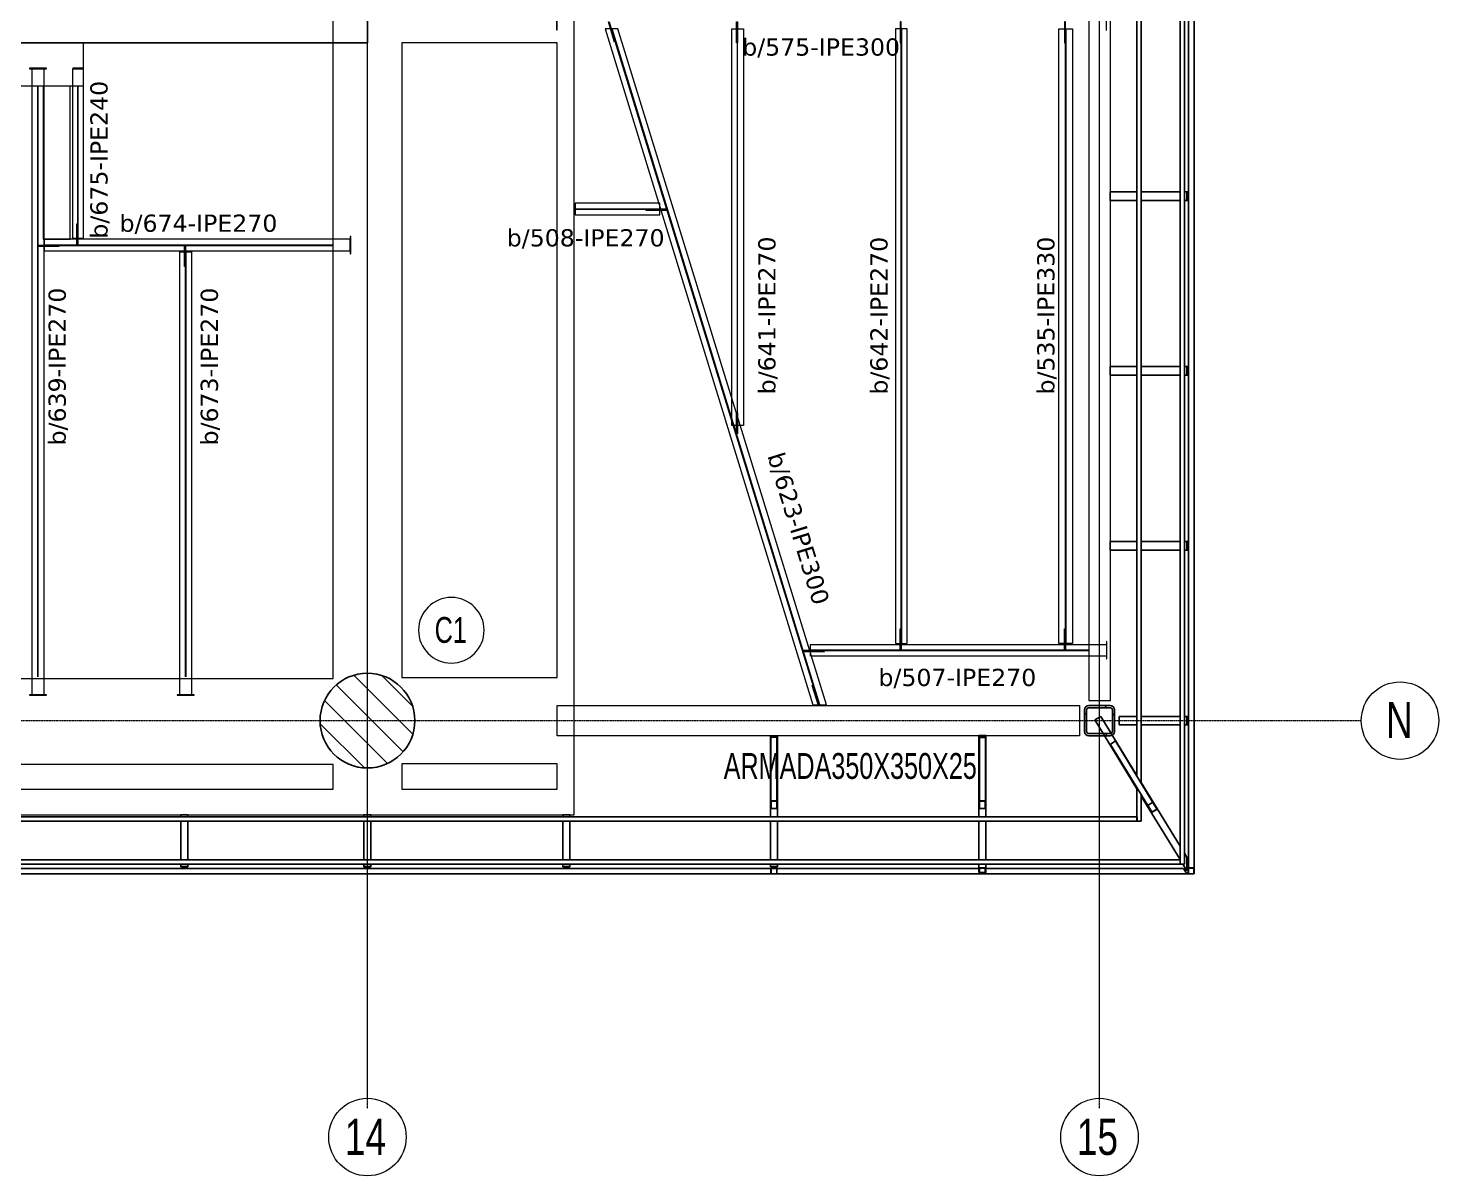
# Model space of a CAD drawing. Header units: millimetres. Extents: x -900 to 75397, y -21218 to 30654.
# Drawn here: x 59019 to 75397, y -5286 to 8042 of the extents above; entities that cross this region are included whole.
import ezdxf

# ---------------------------------------------------------------- set-up
doc = ezdxf.new("R2010")
doc.units = ezdxf.units.MM
doc.header["$LTSCALE"] = 0.9
doc.linetypes.add('Grid Line', pattern=[3.33375, 1.905, -0.47625, 0.47625, -0.47625])
for name, color, linetype, lineweight in [('0-3', 250, 'Continuous', 5), ('A_ALMA', 255, 'Continuous', 5), ('E_COLUMNAS', 1, 'Continuous', 18), ('E_COLUMNAS-1', 254, 'Continuous', 25), ('E_COLUMNAS-2', 1, 'Continuous', 9), ('E_COLUMNAS-3', 1, 'Continuous', 35), ('E_COLUMNAS-4', 1, 'Continuous', 25), ('E_EJES', 8, 'Continuous', 9), ('E_EJES-1', 8, 'Grid Line', 9), ('E_MUROS-1', 2, 'Continuous', 25), ('E_TEXTO', 3, 'Continuous', 9), ('E_VIGAS', 5, 'Continuous', 9), ('E_VIGAS-1', 5, 'Continuous', 25), ('E_VIGAS-2', 1, 'Continuous', 25), ('P-PLATINA', 6, 'Continuous', 15), ('S-COLS-HDLN-1', 52, 'Continuous', 9), ('VIGAS_HCB', 253, 'Continuous', 15)]:
    doc.layers.add(name, color=color, linetype=linetype, lineweight=lineweight)
doc.styles.add('Arial Narrow', font='', dxfattribs={"width": 0.85, "height": 0.3})
doc.styles.add('Swis721 LtCn BT', font='swisscl.ttf', dxfattribs={"height": 0.42})
doc.styles.add('VERDANA', font='verdana.ttf')
doc.styles.get('Arial Narrow').set_extended_font_data('Arial Narrow')

# ---------------------------------------------------------------- blocks, each defined once
blk = doc.blocks.new('EST_SFM_VIGA-METALICA-SECCION-C - EST_SFM_VIGA-METALICA-UPN100-1529792-PLANTA DE PISO 14 N_E_ _56_55m')
at = {"layer": 'E_VIGAS-2'}
for p, q in [((13.831, 0.032), (-13.129, 0.032)), ((14.268, 0.032), (13.965, 0.032)), ((14.269, 0.032), (14.269, -0.018)), ((-13.047, -0.018), (13.749, -0.018)), ((13.882, -0.018), (14.269, -0.018))]:
    blk.add_line(p, q, dxfattribs=at)
blk = doc.blocks.new('EST_SFM_VIGA-METALICA-SECCION-C - EST_SFM_VIGA-METALICA-UPN100-1530878-PLANTA DE PISO 14 N_E_ _56_55m')
at = {"layer": 'E_VIGAS-2'}
for p, q in [((14.54, 0.018), (-14.294, 0.018)), ((14.54, 0.018), (14.54, -0.032)), ((-14.294, -0.032), (14.54, -0.032))]:
    blk.add_line(p, q, dxfattribs=at)
blk = doc.blocks.new('EST_SFM_VIGA-METALICA-SECCION-C - EST_SFM_VIGA-METALICA-UPN160-1529890-PLANTA DE PISO 14 N_E_ _56_55m')
at = {"layer": 'E_VIGAS-1'}
for p, q in [((14.442, 0.018), (-14.49, 0.018)), ((14.506, 0.018), (14.5, 0.018)), ((14.506, 0.018), (14.506, 0.013)), ((-14.485, -0.047), (14.437, -0.047)), ((14.438, -0.047), (14.504, -0.047))]:
    blk.add_line(p, q, dxfattribs=at)
blk = doc.blocks.new('EST_SFM_VIGA-METALICA-SECCION-C - EST_SFM_VIGA-METALICA-UPN100-1527742-PLANTA DE PISO 14 N_E_ _56_55m')
at = {"layer": 'E_VIGAS-2'}
for p, q in [((34.044, 0.018), (-34.827, 0.018)), ((34.044, 0.018), (34.044, -0.032)), ((-34.827, -0.032), (34.044, -0.032))]:
    blk.add_line(p, q, dxfattribs=at)
blk = doc.blocks.new('EST_SFM_VIGA-METALICA-SECCION-C - EST_SFM_VIGA-METALICA-UPN100-1527772-PLANTA DE PISO 14 N_E_ _56_55m')
at = {"layer": 'E_VIGAS-2'}
for p, q in [((34.942, 0.032), (-34.929, 0.032)), ((34.942, 0.032), (34.942, -0.018)), ((-34.929, -0.018), (34.942, -0.018))]:
    blk.add_line(p, q, dxfattribs=at)
blk = doc.blocks.new('EST_SCM_COLUMNA-METALICA-SECCION-CUADRADA - EST_SCM_COLUMNA-TUBULAR-CUADRADA_PTEØ_70x70 e_3mm-1588002-PLANTA DE PISO 14 N_E_ _56_55m')
at = {"layer": 'E_COLUMNAS-1'}
for p, q in [((-0.035, 0.029), (-0.035, -0.029)), ((-0.032, -0.029), (-0.032, 0.029)), ((0.029, 0.035), (-0.029, 0.035)), ((-0.029, 0.032), (0.029, 0.032)), ((0.032, 0.029), (0.032, -0.029)), ((0.035, -0.029), (0.035, 0.029)), ((0.029, -0.032), (-0.029, -0.032)), ((-0.029, -0.035), (0.029, -0.035))]:
    blk.add_line(p, q, dxfattribs=at)
for centre, radius, start, end in [((-0.029, 0.029), 0.006, 90, 180), ((-0.029, 0.029), 0.003, 90, 180), ((0.029, 0.029), 0.006, 360, 90), ((0.029, 0.029), 0.003, 0, 90), ((-0.029, -0.029), 0.006, 180, 270), ((-0.029, -0.029), 0.003, 180, 270), ((0.029, -0.029), 0.006, 270, 360), ((0.029, -0.029), 0.003, 270, 360), ((0.029, -0.029), 0.006, 280, 360), ((0.029, -0.029), 0.003, 300, 360)]:
    blk.add_arc(centre, radius, start, end, dxfattribs=at)
blk = doc.blocks.new('EST_SCM_COLUMNA-METALICA-SECCION-CUADRADA - EST_SCM_COLUMNA-TUBULAR-CUADRADA_PTEØ_70x70 e_3mm-V32-PLANTA DE PISO 14 N_E_ _56_55m')
at = {"layer": 'E_COLUMNAS-1'}
for p, q in [((-0.035, 0.029), (-0.035, -0.029)), ((-0.032, -0.029), (-0.032, 0.029)), ((0.029, 0.035), (-0.029, 0.035)), ((-0.029, 0.032), (0.029, 0.032)), ((0.032, 0.029), (0.032, -0.029)), ((0.035, -0.029), (0.035, 0.029)), ((0.029, -0.032), (-0.029, -0.032)), ((-0.029, -0.035), (0.029, -0.035))]:
    blk.add_line(p, q, dxfattribs=at)
for centre, radius, start, end in [((-0.029, 0.029), 0.006, 90, 180), ((-0.029, 0.029), 0.003, 90, 180), ((0.029, 0.029), 0.006, 360, 90), ((0.029, 0.029), 0.003, 0, 90), ((-0.029, -0.029), 0.006, 180, 270), ((-0.029, -0.029), 0.006, 190, 270), ((-0.029, -0.029), 0.003, 180, 270), ((-0.029, -0.029), 0.003, 210, 270), ((0.029, -0.029), 0.006, 270, 360), ((0.029, -0.029), 0.003, 270, 360), ((0.029, -0.029), 0.006, 270, 350), ((0.029, -0.029), 0.003, 270, 330)]:
    blk.add_arc(centre, radius, start, end, dxfattribs=at)
blk = doc.blocks.new('EST_SCM_COLUMNA-METALICA-SECCION-CUADRADA - EST_SCM_COLUMNA-TUBULAR-CUADRADA_PTEØ_70x70 e_3mm-V37-PLANTA DE PISO 14 N_E_ _56_55m')
at = {"layer": 'E_COLUMNAS-2'}
h = blk.add_hatch(dxfattribs=at)
h.set_pattern_fill('FP_5', color=256, style=0, pattern_type=2)
h.set_pattern_definition([(315, (-7.522, 138.917), (0.15909903, 0.15909903), [])])
h.paths.add_polyline_path([(-0.029, 0.035), (-0.033, 0.033), (-0.035, 0.029), (-0.031, 0.031)])
h.paths.add_polyline_path([(0.029, 0.035), (-0.029, 0.035), (-0.029, 0.032), (0.029, 0.032)])
h.paths.add_polyline_path([(0.029, 0.035), (0.031, 0.031), (0.035, 0.029), (0.033, 0.033)])
h.paths.add_polyline_path([(0.035, -0.029), (0.031, -0.031), (0.029, -0.035), (0.033, -0.033)])
h.paths.add_polyline_path([(0.035, 0.029), (0.032, 0.029), (0.032, -0.029), (0.035, -0.029)])
h.paths.add_polyline_path([(-0.035, -0.029), (-0.033, -0.033), (-0.029, -0.035), (-0.031, -0.031)])
h.paths.add_polyline_path([(-0.035, 0.029), (-0.035, -0.029), (-0.032, -0.029), (-0.032, 0.029)])
h.paths.add_polyline_path([(0.029, -0.032), (-0.029, -0.032), (-0.029, -0.035), (0.029, -0.035)])
at = {"layer": 'E_COLUMNAS-1'}
for p, q in [((-0.035, 0.029), (-0.035, -0.029)), ((-0.032, -0.029), (-0.032, 0.029)), ((0.029, 0.035), (-0.029, 0.035)), ((-0.029, 0.032), (0.029, 0.032)), ((0.032, 0.029), (0.032, -0.029)), ((0.035, -0.029), (0.035, 0.029)), ((0.029, -0.032), (-0.029, -0.032)), ((-0.029, -0.035), (0.029, -0.035))]:
    blk.add_line(p, q, dxfattribs=at)
for centre, radius, start, end in [((-0.029, 0.029), 0.006, 90, 180), ((-0.029, 0.029), 0.003, 90, 180), ((0.029, 0.029), 0.006, 360, 90), ((0.029, 0.029), 0.003, 0, 90), ((-0.029, -0.029), 0.006, 180, 270), ((-0.029, -0.029), 0.003, 180, 270), ((0.029, -0.029), 0.006, 270, 360), ((0.029, -0.029), 0.003, 270, 360)]:
    blk.add_arc(centre, radius, start, end, dxfattribs=at)
blk = doc.blocks.new('DCTIB_CNI_EST_MOD-1A-FAC_0001_rvt-2-PLANTA DE PISO 14 N_E_ _56_55m')
at = {"layer": 'E_COLUMNAS-1'}
for centre, radius, start, end in [((-9.971, 138.946), 0.006, 90, 170), ((-9.971, 138.946), 0.006, 90, 170), ((-9.971, 138.946), 0.003, 90, 150), ((-9.971, 138.946), 0.003, 90, 150), ((-9.913, 138.946), 0.006, 10, 90), ((-9.913, 138.946), 0.006, 10, 90), ((-9.913, 138.946), 0.003, 30, 90), ((-9.913, 138.946), 0.003, 30, 90), ((-5.128, 138.946), 0.006, 100, 180), ((-5.128, 138.946), 0.006, 100, 180), ((-5.128, 138.946), 0.003, 120, 180), ((-5.128, 138.946), 0.003, 120, 180)]:
    blk.add_arc(centre, radius, start, end, dxfattribs=at)
at = {"layer": 'E_VIGAS-1'}
for p, q in [((-6.037, 146.704), (-6.037, 146.804)), ((-5.727, 146.804), (-6.037, 146.804)), ((-5.227, 146.804), (-5.677, 146.804)), ((-5.149, 146.804), (-5.177, 146.804)), ((-5.149, 146.804), (-5.149, 146.704)), ((-5.149, 146.704), (-5.149, 146.804)), ((-5.149, 146.804), (-5.148, 146.804)), ((-5.148, 146.804), (-5.148, 146.767)), ((-5.129, 146.804), (-5.148, 146.804)), ((-5.148, 146.757), (-5.143, 146.757)), ((-5.143, 146.757), (-5.148, 146.757)), ((-5.148, 146.757), (-5.143, 146.757)), ((-5.143, 146.752), (-5.148, 146.752)), ((-5.143, 146.752), (-5.148, 146.752)), ((-5.148, 146.752), (-5.143, 146.752)), ((-5.143, 146.757), (-5.129, 146.757)), ((-5.129, 146.752), (-5.143, 146.752)), ((-5.727, 146.704), (-6.037, 146.704)), ((-5.227, 146.704), (-5.677, 146.704)), ((-5.149, 146.704), (-5.177, 146.704)), ((-5.148, 146.704), (-5.149, 146.704)), ((-5.148, 146.742), (-5.148, 146.704)), ((-5.148, 146.704), (-5.129, 146.704)), ((-6.038, 144.674), (-6.038, 144.774)), ((-6.038, 144.774), (-5.727, 144.774)), ((-6.038, 144.674), (-5.727, 144.674)), ((-5.677, 144.774), (-5.227, 144.774)), ((-5.677, 144.674), (-5.227, 144.674)), ((-5.177, 144.774), (-5.149, 144.774)), ((-5.177, 144.674), (-5.149, 144.674)), ((-5.149, 144.774), (-5.149, 144.674)), ((-5.149, 144.774), (-5.148, 144.774)), ((-5.149, 144.674), (-5.149, 144.774)), ((-5.148, 144.674), (-5.149, 144.674)), ((-5.129, 144.774), (-5.148, 144.774)), ((-5.148, 144.774), (-5.148, 144.736)), ((-5.148, 144.726), (-5.143, 144.726)), ((-5.143, 144.726), (-5.148, 144.726)), ((-5.148, 144.726), (-5.143, 144.726)), ((-5.143, 144.721), (-5.148, 144.721)), ((-5.143, 144.721), (-5.148, 144.721)), ((-5.148, 144.721), (-5.143, 144.721)), ((-5.148, 144.711), (-5.148, 144.674)), ((-5.148, 144.674), (-5.129, 144.674)), ((-5.143, 144.726), (-5.129, 144.726)), ((-5.129, 144.721), (-5.143, 144.721)), ((-6.037, 142.643), (-6.037, 142.743)), ((-5.727, 142.743), (-6.037, 142.743)), ((-5.227, 142.743), (-5.677, 142.743)), ((-5.149, 142.743), (-5.177, 142.743)), ((-5.149, 142.743), (-5.149, 142.643)), ((-5.149, 142.643), (-5.149, 142.743)), ((-5.149, 142.743), (-5.148, 142.743)), ((-5.148, 142.743), (-5.148, 142.706)), ((-5.129, 142.743), (-5.148, 142.743)), ((-5.148, 142.696), (-5.143, 142.696)), ((-5.143, 142.696), (-5.148, 142.696)), ((-5.148, 142.696), (-5.143, 142.696)), ((-5.143, 142.69), (-5.148, 142.69)), ((-5.143, 142.69), (-5.148, 142.69)), ((-5.148, 142.69), (-5.143, 142.69)), ((-5.148, 142.68), (-5.148, 142.643)), ((-5.143, 142.696), (-5.129, 142.696)), ((-5.129, 142.69), (-5.143, 142.69)), ((-5.727, 142.643), (-6.037, 142.643)), ((-5.227, 142.643), (-5.677, 142.643)), ((-5.149, 142.643), (-5.177, 142.643)), ((-5.148, 142.643), (-5.149, 142.643)), ((-5.148, 142.643), (-5.129, 142.643)), ((-6.215, 140.67), (-6.145, 140.712)), ((-6.145, 140.712), (-5.727, 140.027)), ((-5.934, 140.612), (-5.934, 140.712)), ((-5.934, 140.712), (-5.727, 140.712)), ((-5.677, 140.712), (-5.227, 140.712)), ((-5.177, 140.712), (-5.149, 140.712)), ((-5.149, 140.712), (-5.149, 140.612)), ((-5.149, 140.712), (-5.148, 140.712)), ((-5.149, 140.612), (-5.149, 140.712)), ((-5.129, 140.712), (-5.148, 140.712)), ((-5.148, 140.712), (-5.148, 140.675)), ((-6.215, 140.67), (-5.727, 139.869)), ((-5.934, 140.612), (-5.727, 140.612)), ((-5.677, 140.612), (-5.227, 140.612)), ((-5.177, 140.612), (-5.149, 140.612)), ((-5.148, 140.612), (-5.149, 140.612)), ((-5.148, 140.665), (-5.143, 140.665)), ((-5.143, 140.665), (-5.148, 140.665)), ((-5.148, 140.665), (-5.143, 140.665)), ((-5.143, 140.66), (-5.148, 140.66)), ((-5.143, 140.66), (-5.148, 140.66)), ((-5.148, 140.66), (-5.143, 140.66)), ((-5.148, 140.65), (-5.148, 140.612)), ((-5.148, 140.612), (-5.129, 140.612)), ((-5.143, 140.665), (-5.129, 140.665)), ((-5.129, 140.66), (-5.143, 140.66)), ((-9.983, 140.487), (-9.901, 140.487)), ((-9.983, 140.487), (-9.983, 139.545)), ((-9.977, 140.468), (-9.977, 139.727)), ((-9.91, 140.472), (-9.974, 140.472)), ((-9.907, 139.727), (-9.907, 140.468)), ((-9.901, 140.487), (-9.901, 139.545)), ((-7.563, 140.488), (-7.535, 140.488)), ((-7.563, 140.487), (-7.481, 140.487)), ((-7.563, 139.545), (-7.563, 140.487)), ((-7.557, 140.464), (-7.557, 139.727)), ((-7.49, 140.468), (-7.554, 140.468)), ((-7.525, 140.488), (-7.525, 140.487)), ((-7.519, 140.488), (-7.525, 140.488)), ((-7.52, 140.487), (-7.52, 140.488)), ((-7.509, 140.488), (-7.481, 140.488)), ((-7.487, 139.727), (-7.487, 140.464)), ((-7.481, 139.545), (-7.481, 140.487)), ((-6.034, 140.384), (-5.602, 139.675)), ((-5.979, 140.423), (-6.033, 140.389)), ((-5.542, 139.711), (-5.974, 140.421)), ((-5.677, 139.944), (-5.227, 139.206)), ((-9.977, 139.727), (-9.977, 139.645)), ((-9.976, 139.731), (-9.976, 139.727)), ((-9.976, 139.645), (-9.976, 139.727)), ((-9.91, 139.731), (-9.974, 139.731)), ((-9.974, 139.729), (-9.91, 139.729)), ((-9.909, 139.727), (-9.909, 139.731)), ((-9.909, 139.727), (-9.909, 139.645)), ((-9.907, 139.645), (-9.907, 139.727)), ((-7.557, 139.727), (-7.557, 139.645)), ((-7.556, 139.731), (-7.556, 139.727)), ((-7.556, 139.645), (-7.556, 139.727)), ((-7.49, 139.731), (-7.554, 139.731)), ((-7.554, 139.729), (-7.49, 139.729)), ((-7.489, 139.727), (-7.489, 139.731)), ((-7.489, 139.727), (-7.489, 139.645)), ((-7.487, 139.645), (-7.487, 139.727)), ((-5.677, 139.787), (-5.227, 139.048)), ((-5.547, 139.713), (-5.601, 139.68)), ((-5.6, 139.678), (-5.545, 139.712)), ((-5.543, 139.711), (-5.545, 139.714)), ((-5.543, 139.711), (-5.498, 139.637)), ((-5.497, 139.637), (-5.542, 139.711)), ((-16.828, 139.567), (-16.746, 139.567)), ((-16.828, 139.567), (-16.828, 139.545)), ((-16.746, 139.567), (-16.746, 139.545)), ((-14.703, 139.567), (-14.621, 139.567)), ((-14.703, 139.567), (-14.703, 139.545)), ((-14.621, 139.567), (-14.621, 139.545)), ((-12.393, 139.567), (-12.311, 139.567)), ((-12.393, 139.545), (-12.393, 139.567)), ((-12.311, 139.545), (-12.311, 139.567)), ((-9.976, 139.652), (-9.976, 139.645)), ((-9.91, 139.643), (-9.974, 139.643)), ((-9.974, 139.641), (-9.91, 139.641)), ((-9.909, 139.645), (-9.909, 139.652)), ((-7.556, 139.652), (-7.556, 139.645)), ((-7.49, 139.643), (-7.554, 139.643)), ((-7.554, 139.641), (-7.49, 139.641)), ((-7.489, 139.645), (-7.489, 139.652)), ((-5.602, 139.679), (-5.6, 139.676)), ((-5.602, 139.675), (-5.556, 139.601)), ((-5.555, 139.602), (-5.6, 139.676)), ((-5.56, 139.609), (-5.555, 139.602)), ((-5.498, 139.634), (-5.553, 139.601)), ((-5.552, 139.599), (-5.497, 139.632)), ((-5.498, 139.637), (-5.502, 139.644)), ((-16.828, 139.495), (-16.828, 139.045)), ((-16.746, 139.495), (-16.746, 139.045)), ((-14.703, 139.495), (-14.703, 139.045)), ((-14.621, 139.495), (-14.621, 139.045)), ((-12.393, 139.045), (-12.393, 139.495)), ((-12.311, 139.045), (-12.311, 139.495)), ((-9.983, 139.495), (-9.983, 139.045)), ((-9.901, 139.495), (-9.901, 139.045)), ((-7.563, 139.045), (-7.563, 139.495)), ((-7.481, 139.045), (-7.481, 139.495)), ((-5.177, 139.124), (-5.149, 139.078)), ((-5.149, 138.92), (-5.149, 139.078)), ((-5.148, 139.076), (-5.148, 139.023)), ((-5.129, 139.033), (-5.148, 139.065)), ((-9.977, 138.947), (-70.348, 138.947)), ((-16.828, 138.995), (-16.828, 138.967)), ((-16.828, 138.967), (-16.746, 138.967)), ((-16.828, 138.966), (-16.828, 138.967)), ((-16.8, 138.966), (-16.828, 138.966)), ((-16.79, 138.961), (-16.79, 138.966)), ((-16.79, 138.947), (-16.79, 138.961)), ((-16.785, 138.966), (-16.785, 138.961)), ((-16.785, 138.961), (-16.785, 138.947)), ((-16.746, 138.966), (-16.774, 138.966)), ((-16.746, 138.995), (-16.746, 138.967)), ((-16.746, 138.967), (-16.746, 138.966)), ((-14.703, 138.995), (-14.703, 138.967)), ((-14.621, 138.967), (-14.703, 138.967)), ((-14.703, 138.967), (-14.621, 138.967)), ((-14.703, 138.966), (-14.703, 138.967)), ((-14.675, 138.966), (-14.703, 138.966)), ((-14.665, 138.961), (-14.665, 138.966)), ((-14.665, 138.947), (-14.665, 138.961)), ((-14.66, 138.966), (-14.66, 138.961)), ((-14.66, 138.961), (-14.66, 138.947)), ((-14.621, 138.966), (-14.649, 138.966)), ((-14.621, 138.995), (-14.621, 138.967)), ((-14.621, 138.967), (-14.621, 138.966)), ((-12.393, 138.967), (-12.393, 138.995)), ((-12.311, 138.967), (-12.393, 138.967)), ((-12.393, 138.966), (-12.393, 138.967)), ((-12.393, 138.967), (-12.311, 138.967)), ((-12.365, 138.966), (-12.393, 138.966)), ((-12.355, 138.961), (-12.355, 138.966)), ((-12.355, 138.947), (-12.355, 138.961)), ((-12.35, 138.966), (-12.35, 138.961)), ((-12.35, 138.961), (-12.35, 138.947)), ((-12.311, 138.966), (-12.339, 138.966)), ((-12.311, 138.967), (-12.311, 138.995)), ((-12.311, 138.967), (-12.311, 138.966)), ((-9.983, 138.995), (-9.983, 138.967)), ((-9.901, 138.967), (-9.983, 138.967)), ((-9.983, 138.967), (-9.901, 138.967)), ((-9.983, 138.966), (-9.983, 138.967)), ((-9.955, 138.966), (-9.983, 138.966)), ((-9.909, 138.947), (-9.975, 138.947)), ((-9.945, 138.961), (-9.945, 138.966)), ((-9.945, 138.952), (-9.945, 138.961)), ((-9.945, 138.947), (-9.945, 138.949)), ((-9.94, 138.966), (-9.94, 138.961)), ((-9.94, 138.961), (-9.94, 138.952)), ((-9.94, 138.949), (-9.94, 138.947)), ((-9.901, 138.966), (-9.929, 138.966)), ((-7.563, 138.947), (-9.908, 138.947)), ((-9.901, 138.995), (-9.901, 138.967)), ((-9.901, 138.967), (-9.901, 138.966)), ((-7.563, 138.9), (-7.563, 138.995)), ((-7.557, 138.9), (-7.563, 138.9)), ((-7.49, 138.9), (-7.554, 138.9)), ((-7.481, 138.9), (-7.487, 138.9)), ((-7.481, 138.9), (-7.481, 138.995)), ((-5.188, 138.947), (-7.481, 138.947)), ((-5.194, 138.995), (-5.149, 138.92)), ((-5.149, 138.882), (-5.188, 138.947)), ((-5.153, 138.889), (-5.134, 138.889)), ((-5.148, 138.972), (-5.148, 138.919)), ((-5.146, 138.999), (-5.143, 138.994)), ((-5.143, 138.984), (-5.146, 138.99)), ((-5.131, 138.889), (-5.129, 138.889)), ((-70.353, 138.882), (-9.971, 138.882)), ((-9.913, 138.882), (-7.551, 138.882)), ((-7.493, 138.882), (-5.149, 138.882)), ((-5.129, 138.882), (-5.149, 138.882))]:
    blk.add_line(p, q, dxfattribs=at)
at = {"layer": 'E_VIGAS-1', "flags": 128}
for points in [[(-9.974, 140.472), (-9.975, 140.471), (-9.975, 140.471), (-9.976, 140.471), (-9.976, 140.47), (-9.977, 140.469), (-9.977, 140.469), (-9.977, 140.468)], [(-9.907, 140.468), (-9.907, 140.469), (-9.907, 140.469), (-9.908, 140.47), (-9.908, 140.471), (-9.909, 140.471), (-9.909, 140.471), (-9.91, 140.472)], [(-7.554, 140.468), (-7.555, 140.467), (-7.555, 140.467), (-7.556, 140.467), (-7.556, 140.466), (-7.557, 140.465), (-7.557, 140.465), (-7.557, 140.464)], [(-7.487, 140.464), (-7.487, 140.465), (-7.487, 140.465), (-7.488, 140.466), (-7.488, 140.467), (-7.489, 140.467), (-7.489, 140.467), (-7.49, 140.468)], [(-6.034, 140.384), (-6.034, 140.385), (-6.034, 140.386), (-6.034, 140.387), (-6.034, 140.388), (-6.034, 140.388), (-6.034, 140.389), (-6.033, 140.389)], [(-5.979, 140.423), (-5.978, 140.423), (-5.977, 140.423), (-5.977, 140.423), (-5.976, 140.423), (-5.975, 140.422), (-5.974, 140.422), (-5.974, 140.421)], [(-9.974, 139.731), (-9.975, 139.731), (-9.975, 139.731), (-9.976, 139.73), (-9.976, 139.73), (-9.977, 139.729), (-9.977, 139.728), (-9.977, 139.727)], [(-9.976, 139.727), (-9.976, 139.728), (-9.975, 139.728), (-9.975, 139.728), (-9.975, 139.729), (-9.975, 139.729), (-9.974, 139.729), (-9.974, 139.729)], [(-9.907, 139.727), (-9.907, 139.728), (-9.907, 139.729), (-9.908, 139.73), (-9.908, 139.73), (-9.909, 139.731), (-9.909, 139.731), (-9.91, 139.731)], [(-9.91, 139.729), (-9.91, 139.729), (-9.909, 139.729), (-9.909, 139.729), (-9.909, 139.728), (-9.909, 139.728), (-9.909, 139.728), (-9.909, 139.727)], [(-7.554, 139.731), (-7.555, 139.731), (-7.555, 139.731), (-7.556, 139.73), (-7.556, 139.73), (-7.557, 139.729), (-7.557, 139.728), (-7.557, 139.727)], [(-7.556, 139.727), (-7.556, 139.728), (-7.555, 139.728), (-7.555, 139.728), (-7.555, 139.729), (-7.555, 139.729), (-7.554, 139.729), (-7.554, 139.729)], [(-7.487, 139.727), (-7.487, 139.728), (-7.487, 139.729), (-7.488, 139.73), (-7.488, 139.73), (-7.489, 139.731), (-7.489, 139.731), (-7.49, 139.731)], [(-7.49, 139.729), (-7.49, 139.729), (-7.489, 139.729), (-7.489, 139.729), (-7.489, 139.728), (-7.489, 139.728), (-7.489, 139.728), (-7.489, 139.727)], [(-5.542, 139.711), (-5.542, 139.712), (-5.543, 139.713), (-5.544, 139.713), (-5.544, 139.714), (-5.545, 139.714), (-5.546, 139.714), (-5.547, 139.713)], [(-5.545, 139.712), (-5.545, 139.712), (-5.545, 139.712), (-5.544, 139.712), (-5.544, 139.712), (-5.544, 139.711), (-5.543, 139.711), (-5.543, 139.711)], [(-9.977, 139.645), (-9.977, 139.644), (-9.977, 139.643), (-9.976, 139.642), (-9.976, 139.641), (-9.975, 139.641), (-9.975, 139.641), (-9.974, 139.641)], [(-9.974, 139.643), (-9.974, 139.643), (-9.975, 139.643), (-9.975, 139.643), (-9.975, 139.643), (-9.975, 139.644), (-9.976, 139.644), (-9.976, 139.645)], [(-9.91, 139.641), (-9.909, 139.641), (-9.909, 139.641), (-9.908, 139.641), (-9.908, 139.642), (-9.907, 139.643), (-9.907, 139.644), (-9.907, 139.645)], [(-9.909, 139.645), (-9.909, 139.644), (-9.909, 139.644), (-9.909, 139.643), (-9.909, 139.643), (-9.909, 139.643), (-9.91, 139.643), (-9.91, 139.643)], [(-7.557, 139.645), (-7.557, 139.644), (-7.557, 139.643), (-7.556, 139.642), (-7.556, 139.641), (-7.555, 139.641), (-7.555, 139.641), (-7.554, 139.641)], [(-7.554, 139.643), (-7.554, 139.643), (-7.555, 139.643), (-7.555, 139.643), (-7.555, 139.643), (-7.555, 139.644), (-7.556, 139.644), (-7.556, 139.645)], [(-7.49, 139.641), (-7.489, 139.641), (-7.489, 139.641), (-7.488, 139.641), (-7.488, 139.642), (-7.487, 139.643), (-7.487, 139.644), (-7.487, 139.645)], [(-7.489, 139.645), (-7.489, 139.644), (-7.489, 139.644), (-7.489, 139.643), (-7.489, 139.643), (-7.489, 139.643), (-7.49, 139.643), (-7.49, 139.643)], [(-5.601, 139.68), (-5.602, 139.68), (-5.602, 139.679), (-5.602, 139.678), (-5.602, 139.678), (-5.602, 139.677), (-5.602, 139.676), (-5.602, 139.675)], [(-5.6, 139.676), (-5.601, 139.676), (-5.601, 139.677), (-5.601, 139.677), (-5.601, 139.678), (-5.601, 139.678), (-5.6, 139.678), (-5.6, 139.678)], [(-5.556, 139.601), (-5.556, 139.6), (-5.555, 139.6), (-5.555, 139.599), (-5.554, 139.599), (-5.553, 139.599), (-5.552, 139.599), (-5.552, 139.599)], [(-5.553, 139.601), (-5.553, 139.601), (-5.553, 139.601), (-5.554, 139.601), (-5.554, 139.601), (-5.554, 139.601), (-5.555, 139.601), (-5.555, 139.601), (-5.555, 139.602)], [(-5.498, 139.637), (-5.498, 139.636), (-5.498, 139.636), (-5.498, 139.635), (-5.498, 139.635), (-5.498, 139.635), (-5.498, 139.634), (-5.498, 139.634)], [(-5.497, 139.632), (-5.497, 139.633), (-5.496, 139.633), (-5.496, 139.634), (-5.496, 139.635), (-5.496, 139.636), (-5.496, 139.636), (-5.497, 139.637)], [(-5.149, 139.078), (-5.149, 139.077), (-5.148, 139.076)], [(-5.148, 138.919), (-5.149, 138.92), (-5.149, 138.92)], [(-5.148, 138.962), (-5.146, 138.964), (-5.142, 138.968), (-5.138, 138.97), (-5.135, 138.971)], [(-5.143, 138.994), (-5.138, 138.987), (-5.133, 138.978), (-5.129, 138.971)], [(-5.129, 138.961), (-5.133, 138.968), (-5.138, 138.977), (-5.143, 138.984)]]:
    blk.add_lwpolyline(points, dxfattribs=at)
at = {"layer": 'E_VIGAS-1'}
for centre, start_param, end_param in [((-7.535, 140.488), 0, 1.570796), ((-7.535, 140.487), 4.974188, 5.497787), ((-7.535, 140.487), 5.759587, 6.283185), ((-7.509, 140.488), 1.570796, 3.141593), ((-7.509, 140.487), 3.141593, 3.665191), ((-7.509, 140.487), 3.926991, 4.45059)]:
    blk.add_ellipse(centre, major_axis=(0.0107, 0), ratio=0.003149, start_param=start_param, end_param=end_param, dxfattribs=at)
for points, knots in [([(-5.148, 146.767), (-5.148, 146.766), (-5.148, 146.765), (-5.147, 146.762), (-5.147, 146.76), (-5.146, 146.759), (-5.145, 146.757), (-5.143, 146.757), (-5.143, 146.757)], [0, 0, 0, 0, 0.142857, 0.285714, 0.428571, 0.571429, 0.785714, 1, 1, 1, 1]), ([(-5.143, 146.752), (-5.143, 146.752), (-5.144, 146.751), (-5.145, 146.751), (-5.146, 146.75), (-5.147, 146.748), (-5.147, 146.747), (-5.147, 146.746), (-5.148, 146.744), (-5.148, 146.743), (-5.148, 146.742)], [0, 0, 0, 0, 0.142857, 0.285714, 0.428571, 0.571429, 0.678571, 0.732143, 0.785714, 1, 1, 1, 1]), ([(-5.148, 144.736), (-5.148, 144.735), (-5.148, 144.734), (-5.147, 144.732), (-5.147, 144.73), (-5.146, 144.728), (-5.145, 144.727), (-5.143, 144.726), (-5.143, 144.726)], [0, 0, 0, 0, 0.142857, 0.285714, 0.428571, 0.571429, 0.785714, 1, 1, 1, 1]), ([(-5.143, 144.721), (-5.143, 144.721), (-5.144, 144.721), (-5.145, 144.72), (-5.146, 144.719), (-5.147, 144.718), (-5.147, 144.716), (-5.147, 144.715), (-5.148, 144.714), (-5.148, 144.712), (-5.148, 144.711)], [0, 0, 0, 0, 0.142857, 0.285714, 0.428571, 0.571429, 0.678571, 0.732143, 0.785714, 1, 1, 1, 1]), ([(-5.148, 142.706), (-5.148, 142.705), (-5.148, 142.703), (-5.147, 142.701), (-5.147, 142.699), (-5.146, 142.697), (-5.145, 142.696), (-5.143, 142.696), (-5.143, 142.696)], [0, 0, 0, 0, 0.142857, 0.285714, 0.428571, 0.571429, 0.785714, 1, 1, 1, 1]), ([(-5.143, 142.69), (-5.143, 142.69), (-5.144, 142.69), (-5.145, 142.69), (-5.146, 142.688), (-5.147, 142.687), (-5.147, 142.686), (-5.147, 142.685), (-5.148, 142.683), (-5.148, 142.682), (-5.148, 142.68)], [0, 0, 0, 0, 0.142857, 0.285714, 0.428571, 0.571429, 0.678571, 0.732143, 0.785714, 1, 1, 1, 1]), ([(-5.148, 140.675), (-5.148, 140.674), (-5.148, 140.673), (-5.147, 140.67), (-5.147, 140.669), (-5.146, 140.667), (-5.145, 140.665), (-5.143, 140.665), (-5.143, 140.665)], [0, 0, 0, 0, 0.142857, 0.285714, 0.428571, 0.571429, 0.785714, 1, 1, 1, 1]), ([(-5.143, 140.66), (-5.143, 140.66), (-5.144, 140.66), (-5.145, 140.659), (-5.146, 140.658), (-5.147, 140.656), (-5.147, 140.655), (-5.147, 140.654), (-5.148, 140.652), (-5.148, 140.651), (-5.148, 140.65)], [0, 0, 0, 0, 0.142857, 0.285714, 0.428571, 0.571429, 0.678571, 0.732143, 0.785714, 1, 1, 1, 1]), ([(-16.79, 138.961), (-16.79, 138.962), (-16.79, 138.963), (-16.792, 138.965), (-16.793, 138.965), (-16.795, 138.966), (-16.796, 138.966), (-16.797, 138.966), (-16.799, 138.966), (-16.8, 138.966)], [0, 0, 0, 0, 0.285714, 0.428571, 0.571429, 0.678571, 0.732143, 0.785714, 1, 1, 1, 1]), ([(-16.8, 138.966), (-16.799, 138.966), (-16.798, 138.966), (-16.795, 138.966), (-16.793, 138.965), (-16.791, 138.964), (-16.79, 138.963), (-16.79, 138.962), (-16.79, 138.961)], [0, 0, 0, 0, 0.142857, 0.285714, 0.428571, 0.571429, 0.785714, 1, 1, 1, 1]), ([(-16.785, 138.961), (-16.785, 138.962), (-16.784, 138.963), (-16.783, 138.965), (-16.781, 138.965), (-16.78, 138.966), (-16.779, 138.966), (-16.777, 138.966), (-16.775, 138.966), (-16.774, 138.966)], [0, 0, 0, 0, 0.285714, 0.428571, 0.571429, 0.678571, 0.732143, 0.785714, 1, 1, 1, 1]), ([(-16.774, 138.966), (-16.775, 138.966), (-16.776, 138.966), (-16.779, 138.966), (-16.781, 138.965), (-16.783, 138.964), (-16.784, 138.963), (-16.785, 138.962), (-16.785, 138.961)], [0, 0, 0, 0, 0.142857, 0.285714, 0.428571, 0.571429, 0.785714, 1, 1, 1, 1]), ([(-14.665, 138.961), (-14.665, 138.962), (-14.665, 138.963), (-14.667, 138.965), (-14.668, 138.965), (-14.67, 138.966), (-14.671, 138.966), (-14.672, 138.966), (-14.674, 138.966), (-14.675, 138.966)], [0, 0, 0, 0, 0.285714, 0.428571, 0.571429, 0.678571, 0.732143, 0.785714, 1, 1, 1, 1]), ([(-14.675, 138.966), (-14.674, 138.966), (-14.673, 138.966), (-14.67, 138.966), (-14.668, 138.965), (-14.666, 138.964), (-14.665, 138.963), (-14.665, 138.962), (-14.665, 138.961)], [0, 0, 0, 0, 0.142857, 0.285714, 0.428571, 0.571429, 0.785714, 1, 1, 1, 1]), ([(-14.66, 138.961), (-14.66, 138.962), (-14.659, 138.963), (-14.658, 138.965), (-14.656, 138.965), (-14.655, 138.966), (-14.654, 138.966), (-14.652, 138.966), (-14.65, 138.966), (-14.649, 138.966)], [0, 0, 0, 0, 0.285714, 0.428571, 0.571429, 0.678571, 0.732143, 0.785714, 1, 1, 1, 1]), ([(-14.649, 138.966), (-14.65, 138.966), (-14.651, 138.966), (-14.654, 138.966), (-14.656, 138.965), (-14.658, 138.964), (-14.659, 138.963), (-14.66, 138.962), (-14.66, 138.961)], [0, 0, 0, 0, 0.142857, 0.285714, 0.428571, 0.571429, 0.785714, 1, 1, 1, 1]), ([(-12.365, 138.966), (-12.364, 138.966), (-12.363, 138.966), (-12.36, 138.966), (-12.358, 138.965), (-12.356, 138.964), (-12.355, 138.963), (-12.355, 138.962), (-12.355, 138.961)], [0, 0, 0, 0, 0.142857, 0.285714, 0.428571, 0.571429, 0.785714, 1, 1, 1, 1]), ([(-12.355, 138.961), (-12.355, 138.962), (-12.355, 138.963), (-12.357, 138.965), (-12.358, 138.965), (-12.36, 138.966), (-12.361, 138.966), (-12.362, 138.966), (-12.364, 138.966), (-12.365, 138.966)], [0, 0, 0, 0, 0.285714, 0.428571, 0.571429, 0.678571, 0.732143, 0.785714, 1, 1, 1, 1]), ([(-12.339, 138.966), (-12.34, 138.966), (-12.341, 138.966), (-12.344, 138.966), (-12.346, 138.965), (-12.348, 138.964), (-12.349, 138.963), (-12.35, 138.962), (-12.35, 138.961)], [0, 0, 0, 0, 0.142857, 0.285714, 0.428571, 0.571429, 0.785714, 1, 1, 1, 1]), ([(-12.35, 138.961), (-12.35, 138.962), (-12.349, 138.963), (-12.348, 138.965), (-12.346, 138.965), (-12.345, 138.966), (-12.344, 138.966), (-12.342, 138.966), (-12.34, 138.966), (-12.339, 138.966)], [0, 0, 0, 0, 0.285714, 0.428571, 0.571429, 0.678571, 0.732143, 0.785714, 1, 1, 1, 1]), ([(-9.945, 138.961), (-9.945, 138.962), (-9.945, 138.963), (-9.947, 138.965), (-9.948, 138.965), (-9.95, 138.966), (-9.951, 138.966), (-9.952, 138.966), (-9.954, 138.966), (-9.955, 138.966)], [0, 0, 0, 0, 0.285714, 0.428571, 0.571429, 0.678571, 0.732143, 0.785714, 1, 1, 1, 1]), ([(-9.955, 138.966), (-9.954, 138.966), (-9.953, 138.966), (-9.95, 138.966), (-9.948, 138.965), (-9.946, 138.964), (-9.945, 138.963), (-9.945, 138.962), (-9.945, 138.961)], [0, 0, 0, 0, 0.142857, 0.285714, 0.428571, 0.571429, 0.785714, 1, 1, 1, 1]), ([(-9.94, 138.961), (-9.94, 138.962), (-9.939, 138.963), (-9.938, 138.965), (-9.936, 138.965), (-9.935, 138.966), (-9.934, 138.966), (-9.932, 138.966), (-9.93, 138.966), (-9.929, 138.966)], [0, 0, 0, 0, 0.285714, 0.428571, 0.571429, 0.678571, 0.732143, 0.785714, 1, 1, 1, 1]), ([(-9.929, 138.966), (-9.93, 138.966), (-9.931, 138.966), (-9.934, 138.966), (-9.936, 138.965), (-9.938, 138.964), (-9.939, 138.963), (-9.94, 138.962), (-9.94, 138.961)], [0, 0, 0, 0, 0.142857, 0.285714, 0.428571, 0.571429, 0.785714, 1, 1, 1, 1]), ([(-5.148, 139.023), (-5.148, 139.021), (-5.148, 139.018), (-5.148, 139.014), (-5.147, 139.009), (-5.147, 139.004), (-5.145, 138.998), (-5.143, 138.995), (-5.143, 138.994)], [0, 0, 0, 0, 0.142857, 0.285714, 0.428571, 0.571429, 0.857143, 1, 1, 1, 1]), ([(-5.143, 138.984), (-5.143, 138.985), (-5.144, 138.986), (-5.144, 138.986), (-5.145, 138.987), (-5.145, 138.987), (-5.145, 138.987), (-5.146, 138.987), (-5.146, 138.987), (-5.146, 138.987), (-5.146, 138.986), (-5.147, 138.986), (-5.147, 138.985), (-5.147, 138.985), (-5.147, 138.985), (-5.147, 138.985), (-5.147, 138.985), (-5.147, 138.984), (-5.147, 138.984), (-5.147, 138.983), (-5.147, 138.982), (-5.147, 138.982), (-5.147, 138.982), (-5.147, 138.982), (-5.148, 138.982), (-5.148, 138.981), (-5.148, 138.98), (-5.148, 138.98), (-5.148, 138.979), (-5.148, 138.978), (-5.148, 138.977), (-5.148, 138.975), (-5.148, 138.973), (-5.148, 138.972)], [0, 0, 0, 0, 0.071429, 0.142857, 0.160714, 0.178571, 0.214286, 0.25, 0.285714, 0.321429, 0.357143, 0.392857, 0.410714, 0.419643, 0.428571, 0.4375, 0.446429, 0.464286, 0.5, 0.535714, 0.553571, 0.5625, 0.571429, 0.580357, 0.589286, 0.607143, 0.642857, 0.678571, 0.714286, 0.75, 0.785714, 0.857143, 1, 1, 1, 1]), ([(-5.148, 138.972), (-5.148, 138.973), (-5.148, 138.975), (-5.148, 138.977), (-5.148, 138.978), (-5.148, 138.979), (-5.148, 138.98), (-5.148, 138.98), (-5.148, 138.981), (-5.148, 138.982), (-5.147, 138.982), (-5.147, 138.982), (-5.147, 138.982)], [0, 0, 0, 0, 0.1428571, 0.2142857, 0.25, 0.2857143, 0.3214286, 0.3571429, 0.3928571, 0.4107143, 0.4196429, 0.4285714, 0.4285714, 0.4285714, 0.4285714]), ([(-5.146, 138.987), (-5.146, 138.987), (-5.146, 138.987), (-5.145, 138.987), (-5.145, 138.987), (-5.145, 138.987), (-5.144, 138.986), (-5.144, 138.986), (-5.143, 138.985), (-5.143, 138.984)], [0.7142857, 0.7142857, 0.7142857, 0.7142857, 0.75, 0.7857143, 0.8214286, 0.8392857, 0.8571429, 0.9285714, 1, 1, 1, 1])]:
    blk.add_open_spline(points, degree=3, knots=knots, dxfattribs=at)
for points in [[(-5.147, 139.009), (-5.147, 139.012), (-5.148, 139.016), (-5.148, 139.021), (-5.148, 139.023)], [(-5.143, 138.994), (-5.144, 138.996), (-5.145, 138.999), (-5.146, 139.001)]]:
    blk.add_open_spline(points, degree=3, dxfattribs=at)
at = {"layer": 'E_COLUMNAS-1', "rotation": 180}
for name, p in [('EST_SCM_COLUMNA-METALICA-SECCION-CUADRADA - EST_SCM_COLUMNA-TUBULAR-CUADRADA_PTEØ_70x70 e_3mm-V32-PLANTA DE PISO 14 N_E_ _56_55m', (-9.942, 138.917)), ('EST_SCM_COLUMNA-METALICA-SECCION-CUADRADA - EST_SCM_COLUMNA-TUBULAR-CUADRADA_PTEØ_70x70 e_3mm-V37-PLANTA DE PISO 14 N_E_ _56_55m', (-7.522, 138.917)), ('EST_SCM_COLUMNA-METALICA-SECCION-CUADRADA - EST_SCM_COLUMNA-TUBULAR-CUADRADA_PTEØ_70x70 e_3mm-1588002-PLANTA DE PISO 14 N_E_ _56_55m', (-5.099, 138.917))]:
    blk.add_blockref(name, p, dxfattribs=at)
at = {"layer": 'E_VIGAS-1'}
for name, p, rotation in [('EST_SFM_VIGA-METALICA-SECCION-C - EST_SFM_VIGA-METALICA-UPN160-1529890-PLANTA DE PISO 14 N_E_ _56_55m', (-5.082, 153.388), 269.9999999999999), ('EST_SFM_VIGA-METALICA-SECCION-C - EST_SFM_VIGA-METALICA-UPN100-1530878-PLANTA DE PISO 14 N_E_ _56_55m', (-5.195, 153.535), 270), ('EST_SFM_VIGA-METALICA-SECCION-C - EST_SFM_VIGA-METALICA-UPN100-1529792-PLANTA DE PISO 14 N_E_ _56_55m', (-5.709, 153.763), 270.0000000000001)]:
    blk.add_blockref(name, p, dxfattribs=dict(at, rotation=rotation))
for name, p in [('EST_SFM_VIGA-METALICA-SECCION-C - EST_SFM_VIGA-METALICA-UPN100-1527742-PLANTA DE PISO 14 N_E_ _56_55m', (-39.77, 139.527)), ('EST_SFM_VIGA-METALICA-SECCION-C - EST_SFM_VIGA-METALICA-UPN100-1527772-PLANTA DE PISO 14 N_E_ _56_55m', (-40.169, 139.013))]:
    blk.add_blockref(name, p, dxfattribs=at)
blk = doc.blocks.new('EST_SCM_COLUMNA-METALICA-SECCION-CUADRADA - EST_SCM_COLUMNA-TUBULAR-CUADRADA_ARMADA_350X350X25-2301503-PLANTA DE PISO 14 N_E_ _56_55m')
at = {"layer": 'S-COLS-HDLN-1'}
h = blk.add_hatch(dxfattribs=at)
h.set_pattern_fill('FP_7', color=256, style=0, pattern_type=2)
h.set_pattern_definition([(135, (6.162, -140.662), (-0.15909903, -0.15909903), [])])
h.paths.add_polyline_path([(-0.125, -0.175), (0.125, -0.175), (0.144, -0.171), (0.16, -0.16), (0.171, -0.144), (0.175, -0.125), (0.175, 0.125), (0.171, 0.144), (0.16, 0.16), (0.144, 0.171), (0.125, 0.175), (-0.125, 0.175), (-0.144, 0.171), (-0.16, 0.16), (-0.171, 0.144), (-0.175, 0.125), (-0.175, -0.125), (-0.171, -0.144), (-0.16, -0.16), (-0.144, -0.171)])
h.paths.add_polyline_path([(-0.097, -0.15), (-0.125, -0.15), (-0.138, -0.147), (-0.147, -0.138), (-0.15, -0.125), (-0.15, 0.125), (-0.147, 0.137), (-0.138, 0.147), (-0.125, 0.15), (0.125, 0.15), (0.137, 0.147), (0.147, 0.137), (0.15, 0.125), (0.15, -0.125), (0.147, -0.138), (0.137, -0.147), (0.125, -0.15), (0.045, -0.15)])
at = {"layer": 'E_COLUMNAS-4'}
for p, q in [((0.125, 0.175), (-0.125, 0.175)), ((-0.175, 0.125), (-0.175, -0.125)), ((-0.15, -0.125), (-0.15, 0.125)), ((-0.125, 0.15), (0.125, 0.15)), ((0.15, 0.125), (0.15, -0.125)), ((0.175, -0.125), (0.175, 0.125)), ((0.125, -0.15), (-0.125, -0.15)), ((-0.125, -0.175), (0.125, -0.175))]:
    blk.add_line(p, q, dxfattribs=at)
for centre, radius, start, end in [((-0.125, 0.125), 0.05, 90, 180), ((0.125, 0.125), 0.05, 360, 90), ((-0.125, 0.125), 0.025, 90, 180), ((0.125, 0.125), 0.025, 0, 90), ((-0.125, -0.125), 0.05, 180, 270), ((-0.125, -0.125), 0.025, 180, 270), ((0.125, -0.125), 0.025, 270, 0), ((0.125, -0.125), 0.05, 270, 360)]:
    blk.add_arc(centre, radius, start, end, dxfattribs=at)
blk = doc.blocks.new('EST_SCM_COLUMNA-SECCION-CIRCULAR - EST_SCM_COLUMNA-CONCRETO-CIRCULAR_Ø_110cm-V43-PLANTA DE PISO 14 N_E_ _56_55m')
at = {"layer": 'E_COLUMNAS'}
h = blk.add_hatch(dxfattribs=at)
h.set_pattern_fill('FP_13', color=256, style=0, pattern_type=2)
h.set_pattern_definition([(135, (14.662, -140.662), (-0.15909903, -0.15909903), [])])
h.paths.add_polyline_path([(0.041, -0.548), (0.122, -0.536), (0.201, -0.512), (0.275, -0.476), (0.343, -0.43), (0.403, -0.374), (0.454, -0.31), (0.496, -0.239), (0.526, -0.162), (0.544, -0.082), (0.55, 0), (0.544, 0.082), (0.526, 0.162), (0.496, 0.239), (0.454, 0.31), (0.403, 0.374), (0.343, 0.43), (0.271, 0.478), (0.201, 0.512), (0.122, 0.536), (0.041, 0.548), (-0.041, 0.548), (-0.122, 0.536), (-0.201, 0.512), (-0.275, 0.476), (-0.343, 0.43), (-0.403, 0.374), (-0.454, 0.31), (-0.496, 0.239), (-0.526, 0.162), (-0.544, 0.082), (-0.55, 0), (-0.544, -0.082), (-0.526, -0.162), (-0.496, -0.239), (-0.454, -0.31), (-0.403, -0.374), (-0.343, -0.43), (-0.275, -0.476), (-0.201, -0.512), (-0.122, -0.536), (-0.041, -0.548)])
at = {"layer": 'E_COLUMNAS-4'}
for start, end in [(360, 180), (180, 360)]:
    blk.add_arc((0, 0), 0.55, start, end, dxfattribs=at)
blk = doc.blocks.new('Grid - CNI_NOMBRE EJES-372759-PLANTA DE PISO 14 N_E_ _56_55m')
at = {"layer": 'E_EJES'}
blk.add_circle((0, 0), 0.003, dxfattribs=at)
blk = doc.blocks.new('CNI_TAG COLUMNAS CONCRETO MARCA - CNI_COLUMNA CONCRETO-582370-PLANTA DE PISO 14 N_E_ _56_55m')
at = {"layer": 'E_TEXTO'}
for start, end in [(360, 180), (180, 360)]:
    blk.add_arc((0.00026, -0.00015), 0.00254, start, end, dxfattribs=at)

msp = doc.modelspace()

# ---------------------------------------------------------------- linework, layer by layer
at = {"layer": 'A_ALMA'}
for p, q in [((68201.6, 184.8), (65788.2, 8038)), ((68211.3, 184.5), (65798.7, 8035.2)), ((67254.3, 3331.1), (67254.3, 8035.2)), ((69154.3, 895.3), (69154.3, 8034.8)), ((69160.9, 895.3), (69160.9, 8034.8)), ((71061.5, 895.3), (71061.5, 8037.7)), ((71069, 895.3), (71069, 8037.7)), ((59129.1, 509.9), (59129.1, 7360)), ((59135.7, 509.9), (59135.7, 7360)), ((59594.3, 5600.1), (59594.3, 7370)), ((59600.5, 5600.1), (59600.5, 7370)), ((65368.6, 5945.4), (66350.6, 5945.4)), ((65368.6, 5938.8), (66350.6, 5938.8)), ((59202.4, 5525.9), (62557.4, 5525.9)), ((59202.4, 5519.3), (62557.4, 5519.3)), ((60844.2, 510), (60844.2, 5442.3)), ((60850.8, 510), (60850.8, 5442.3)), ((68102.4, 820.9), (71326.8, 820.9)), ((68102.4, 814.3), (71326.8, 814.3))]:
    msp.add_line(p, q, dxfattribs=at)
at = {"layer": 'E_EJES-1'}
for p, q in [((62957.4, -4386.1), (62957.4, 29754.4)), ((62957.4, -4505.6), (62957.4, 29714.8)), ((71457.4, -4386.1), (71457.4, 29754.4)), ((71457.4, -4505.6), (71457.4, 29714.8)), ((0, 0), (74491, 0))]:
    msp.add_line(p, q, dxfattribs=at)
at = {"layer": 'E_MUROS-1'}
msp.add_lwpolyline([(62957.5, 17630.2), (62957.5, 17130.2), (59257.6, 17130.2), (59257.6, 8370.2), (62957.6, 8370.2), (62957.6, 7870.2), (54457.6, 7870.2), (54457.6, 8370.2), (58857.6, 8370.2), (58857.6, 17130.2), (54457.5, 17130.2), (54457.5, 17630.2)], close=True, dxfattribs=at)
at = {"layer": 'E_VIGAS', "color": 30, "true_color": 0xf26722}
for points in [[(9558.4, 26595.9), (9558.5, -1095.9), (65358.6, -1095.8), (65358.6, 26595.9)], [(71333.4, 235), (71583.4, 235), (71583.4, 25265), (71333.4, 25265)], [(63358.7, 500), (65158.6, 500), (65158.6, 7870.2), (63358.7, 7870.2)], [(62558.7, -509.9), (54854.7, -509.9), (54847.9, -795.9), (62558.7, -795.9)], [(63358.7, -500), (63358.7, -795.9), (65158.6, -795.9), (65158.6, -500)]]:
    msp.add_lwpolyline(points, close=True, dxfattribs=at)
for points in [[(59658.4, 7870.2), (59658.4, 7870.2), (59657.4, 7370), (59192.5, 7370.2), (59192.5, 7370.2), (55044.1, 7370.1), (54878.8, 490.1), (62558.7, 490.1), (62558.7, 17130.2)], [(59507.5, 5590.9), (59507.5, 7370), (59192.5, 7370.2), (59192.5, 5590.1), (59507.5, 5590.1)]]:
    msp.add_lwpolyline(points, dxfattribs=at)
at = {"layer": 'P-PLATINA'}
for points in [[(65835.7, 7883.4), (65826.1, 7880.5), (65754.5, 8113.7), (65764, 8116.7)], [(67244.3, 8116.7), (67254.3, 8116.7), (67254.3, 7872.7), (67244.3, 7872.7)], [(69144.3, 7872.7), (69154.3, 7872.7), (69154.3, 8116.7), (69144.3, 8116.7)], [(71051.5, 7872.7), (71061.5, 7872.7), (71061.5, 8116.7), (71051.5, 8116.7)], [(66189.5, 5938.8), (66189.5, 5928.8), (66433.5, 5928.8), (66433.5, 5938.8)], [(59584.3, 5769.9), (59594.3, 5769.9), (59594.3, 5525.9), (59584.3, 5525.9)], [(59135.5, 5519.3), (59135.5, 5509.3), (59379.5, 5509.3), (59379.5, 5519.3)], [(60834.2, 5519.3), (60844.2, 5519.3), (60844.2, 5275.3), (60834.2, 5275.3)], [(67244.3, 3575.1), (67254.3, 3575.1), (67254.3, 3331.1), (67244.3, 3331.1)], [(69144.3, 1065), (69154.3, 1065), (69154.3, 821), (69144.3, 821)], [(71051.5, 1065.1), (71061.5, 1065.1), (71061.5, 821.1), (71051.5, 821.1)], [(68019.7, 814.3), (68019.7, 804.3), (68263.7, 804.3), (68263.7, 814.3)], [(68203.6, 178), (68194.1, 175.1), (68122.4, 408.3), (68132, 411.3)]]:
    msp.add_lwpolyline(points, close=True, dxfattribs=at)
at = {"layer": 'VIGAS_HCB', "color": 8}
for points in [[(65152.6, 8222.6), (65152.6, 8022.6), (65158.6, 8022.6), (65158.6, 8222.6)], [(71533.4, 8220.2), (71533.4, 8020.2), (71539.4, 8020.2), (71539.4, 8220.2)], [(59232.4, 7576), (59032.4, 7576), (59032.4, 7570), (59232.4, 7570)], [(59657.8, 7576.1), (59538, 7576), (59538, 7570), (59657.8, 7570.1)], [(71536.8, 917.7), (71536.8, 717.7), (71542.8, 717.7), (71542.8, 917.7)], [(59232.4, 299.9), (59032.4, 299.9), (59032.4, 293.9), (59232.4, 293.9)], [(60947.5, 300), (60747.5, 300), (60747.5, 294), (60947.5, 294)]]:
    msp.add_lwpolyline(points, close=True, dxfattribs=at)
at = {"layer": 'VIGAS_HCB'}
msp.add_lwpolyline([(68129, 184.8), (68285.9, 184.8), (65866.4, 8035.4), (65716.4, 8035.4), (68129, 184.8)], dxfattribs=at)
for points in [[(67190.1, 8035.2), (67325.1, 8035.2), (67325.1, 3429.3), (67190.1, 3429.3)], [(69090.1, 895.3), (69225.1, 895.3), (69225.1, 8035.2), (69090.1, 8035.2)], [(71145.2, 895.2), (70985.2, 895.2), (70985.2, 8035.2), (71145.2, 8035.2)], [(59064.9, 7570), (59199.9, 7570), (59199.9, 299.9), (59064.9, 299.9)], [(59538, 7570), (59658, 7570), (59657.5, 5600.1), (59537.5, 5600.1)], [(65368.6, 5874.9), (66350.6, 5874.9), (66350.6, 6009.6), (65368.6, 6009.6)], [(59202.4, 5455.1), (62758.7, 5455.1), (62758.7, 5590.1), (59202.4, 5590.1)], [(62758.7, 5622.6), (62758.7, 5422.6), (62764.7, 5422.6), (62764.7, 5622.6)], [(60780, 5445.1), (60915, 5445.1), (60915, 300), (60780, 300)], [(71536.8, 750.2), (68102.4, 750.2), (68102.4, 885.2), (71536.8, 885.2)], [(71223.4, -175), (65158.6, -175), (65158.6, 175), (71223.4, 175)]]:
    msp.add_lwpolyline(points, close=True, dxfattribs=at)

# ---------------------------------------------------------------- block references
at = {"layer": '0-3', "xscale": 1000.000000000014, "yscale": 1000.000000000014, "zscale": 1000.000000000014}
msp.add_blockref('DCTIB_CNI_EST_MOD-1A-FAC_0001_rvt-2-PLANTA DE PISO 14 N_E_ _56_55m', (77619.5, -140662.4), dxfattribs=at)
at = {"layer": 'E_COLUMNAS-3', "xscale": 1000.000000000014, "yscale": 1000.000000000014, "zscale": 1000.000000000014}
for name, p in [('EST_SCM_COLUMNA-SECCION-CIRCULAR - EST_SCM_COLUMNA-CONCRETO-CIRCULAR_Ø_110cm-V43-PLANTA DE PISO 14 N_E_ _56_55m', (62957.4, 0)), ('EST_SCM_COLUMNA-METALICA-SECCION-CUADRADA - EST_SCM_COLUMNA-TUBULAR-CUADRADA_ARMADA_350X350X25-2301503-PLANTA DE PISO 14 N_E_ _56_55m', (71457.4, 0))]:
    msp.add_blockref(name, p, dxfattribs=at)
at = {"layer": 'E_EJES', "xscale": 150000.0000000019, "yscale": 150000.0000000019, "zscale": 150000.0000000019, "rotation": 269.9999999999994}
msp.add_blockref('Grid - CNI_NOMBRE EJES-372759-PLANTA DE PISO 14 N_E_ _56_55m', (74946.9, 0), dxfattribs=at)
at = {"layer": 'E_EJES', "xscale": 150000.0000000019, "yscale": 150000.0000000019, "zscale": 150000.0000000019}
for p in [(62957.4, -4836.1), (71457.4, -4836.1)]:
    msp.add_blockref('Grid - CNI_NOMBRE EJES-372759-PLANTA DE PISO 14 N_E_ _56_55m', p, dxfattribs=at)
at = {"layer": 'E_TEXTO', "xscale": 150000.0000000019, "yscale": 150000.0000000019, "zscale": 150000.0000000019}
msp.add_blockref('CNI_TAG COLUMNAS CONCRETO MARCA - CNI_COLUMNA CONCRETO-582370-PLANTA DE PISO 14 N_E_ _56_55m', (63892.5, 1072.2), dxfattribs=at)

# ---------------------------------------------------------------- texts
at = {"layer": 'E_EJES', "char_height": 420, "attachment_point": 1, "style": 'Swis721 LtCn BT'}
for s, insert, width in [('N', (74784, 216.7), 372.785), ('14', (62694, -4623.5), 625.316), ('15', (71194, -4623.5), 625.316)]:
    msp.add_mtext(s, dxfattribs=dict(at, insert=insert, width=width))
at = {"layer": 'E_TEXTO', "attachment_point": 1}
for s, insert, char_height, width, style in [('b/575-IPE300', (67309, 7923.3), 200, 1206.139, 'VERDANA'), ('b/674-IPE270', (60079.1, 5877.1), 200, 1206.139, 'VERDANA'), ('b/508-IPE270', (64575, 5707.5), 200, 1206.139, 'VERDANA'), ('C1', (63738.2, 1203.5), 300, 459.968, 'Arial Narrow'), ('ARMADA350X350X25', (67094.4, -376.6), 300, 3669.524, 'Arial Narrow')]:
    msp.add_mtext(s, dxfattribs=dict(at, insert=insert, char_height=char_height, width=width, style=style))
at = {"layer": 'E_TEXTO', "char_height": 200, "width": 1206.139, "attachment_point": 1, "style": 'VERDANA'}
for s, insert, rotation in [('b/675-IPE240', (59739.8, 5597.6), 90), ('b/641-IPE270', (67495.1, 3789.7), 90), ('b/642-IPE270', (68796.3, 3786), 90), ('b/535-IPE330', (70734.2, 3787.8), 90), ('b/639-IPE270', (59254.8, 3195.9), 90), ('b/673-IPE270', (61021.5, 3195.9), 90), ('b/623-IPE300', (67790.3, 3136.6), 287.08294), ('b/507-IPE270', (68890.7, 602), 0.0001)]:
    msp.add_mtext(s, dxfattribs=dict(at, insert=insert, rotation=rotation))

doc.saveas('drawing.dxf')
